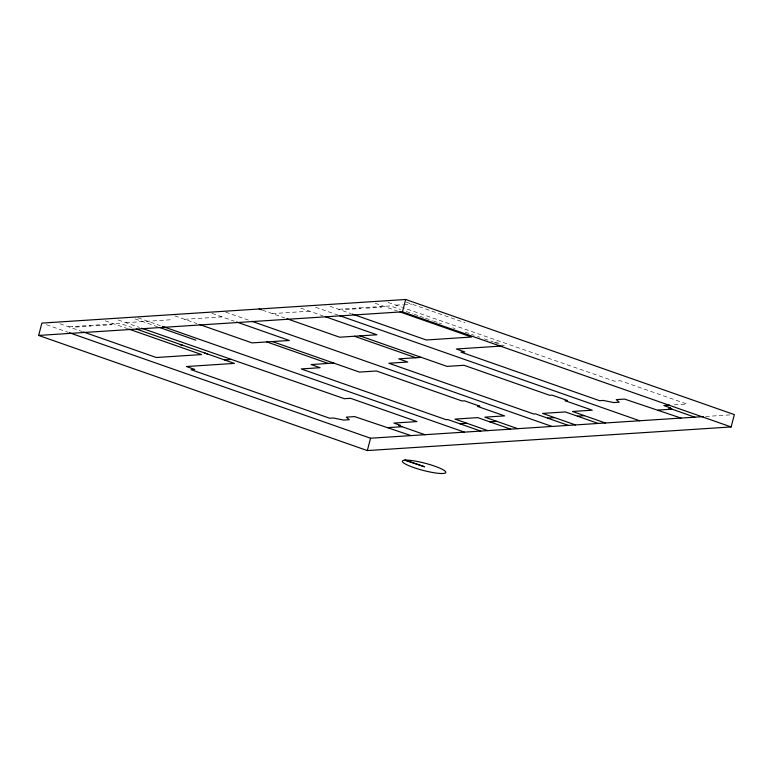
<?xml version="1.0" encoding="UTF-8"?>
<svg xmlns="http://www.w3.org/2000/svg" width="773" height="773" viewBox="0 0 773 773"><rect width="100%" height="100%" fill="white"/><g stroke="black" fill="none" stroke-linecap="round" stroke-linejoin="round"><path stroke-width="0.58" stroke-dasharray="3.87 2.9" d="M125.854 322.679L171.451 319.713M395.805 305.142L402.665 304.697M403.806 304.62L411.816 304.108M68.71 326.824L120.414 323.462L131.768 327.443M184.641 319.297L221.938 316.872M272.26 313.606L309.548 311.181M338.661 309.287L390.365 305.934L400.578 309.509M494.372 342.362L500.856 341.937M674.22 404.868L686.926 404.037L620.477 380.76L614.332 381.157L402.578 307.519M705.623 416.473L730.756 414.84M406.318 302.175L464.979 322.728M388.104 302.446L401.448 307.123M406.26 311.5L413.062 313.886M414.202 314.282L418.744 315.867M419.874 316.263L424.416 317.858M425.556 318.254L432.358 320.64M433.498 321.037L438.04 322.631M439.17 323.027L441.441 323.819M452.746 327.781L455.007 328.573M465.143 332.129L474.158 335.279M477.511 336.458L479.762 337.241M484.256 338.816L493.251 341.966M495.483 342.748L504.392 345.869M375.176 303.277L397.593 311.132M380.239 306.591L381.91 307.171L364.817 308.282L363.146 307.702M359.445 307.934L361.117 308.524L344.024 309.635L342.352 309.045M329.887 306.224L351.174 313.674M315.51 307.219L338.255 315.191M300.784 308.108L323.027 315.896M262.405 310.147L284.619 317.925M225.619 312.118L248.365 320.08M212.073 313.413L234.287 321.201M174.785 315.838L196.999 323.616M137.923 317.78L160.349 325.636M135.024 318.882L157.431 326.737M118.153 319.983L139.411 327.423M105.225 320.814L127.642 328.67M110.297 324.119L111.959 324.708L94.866 325.82L93.195 325.23M89.504 325.472L91.175 326.061L74.073 327.172L72.411 326.583M59.946 323.752L82.363 331.607M46.409 324.699L68.024 332.274"/><path stroke-width="1.16" d="M38.65 335.443L41.868 323.104L405.67 299.48L734.35 414.608L731.132 426.947L367.33 450.572L38.65 335.443L402.453 311.819L731.132 426.947M402.453 311.819L405.67 299.48M367.33 450.572L370.547 438.233L703.227 416.628M180.573 344.536L179.983 344.574L182.805 345.318M205.338 353.213L204.748 353.251L207.57 353.995M224.421 359.899L230.905 359.474M502.073 346.024L456.379 348.99L464.728 351.918L461.027 352.15L599.616 400.694L603.307 400.453L613.685 402.559L619.231 402.192L616.245 399.622L624.565 399.081L680.984 418.077M333.743 363.078L311.094 364.547L320.109 367.706L301.209 368.934L446.089 419.681L447.857 419.565L480.729 431.083M421.353 357.387L398.704 358.856L407.729 362.015L388.819 363.242L533.708 413.99L535.476 413.874L568.339 425.392M669.602 405.168L663.823 405.535L670.51 407.883L668.655 407.999L694.85 417.169M388.191 427.604L402.047 426.706M658.142 410.067L671.998 409.168M459.877 423.778L466.989 423.314M489.763 421.836L496.875 421.372M547.497 418.087L554.608 417.623M577.383 416.145L584.494 415.681M399.863 311.925L471.559 337.038L426.281 339.985L352.314 314.07M339.386 315.587L639.638 420.763M325.278 316.688L376.934 334.777L339.637 337.202L286.86 318.718M359.967 335.888L447.074 366.392L464.032 365.291L549.7 395.293L552.125 395.138L567.459 400.511L565.034 400.665L592.215 410.192L572.474 411.478L605.336 422.986M354.449 336.245L415.835 357.744M598.225 423.449L565.353 411.932L542.588 413.41L575.46 424.928M259.119 308.997L261.303 309.76M251.776 321.278L552.019 426.454M236.538 321.983L289.315 340.468L252.027 342.893L199.241 324.409M272.357 341.569L359.455 372.084L376.412 370.982L462.08 400.984L464.505 400.829L479.84 406.202L477.414 406.356L504.595 415.884L484.855 417.169L517.726 428.677M266.83 341.937L328.225 363.436M510.605 429.141L477.743 417.623L454.968 419.101L487.84 430.619M162.63 326.438L464.399 432.136M159.692 327.53L195.888 340.207M141.672 328.216L344.381 398.694L350.527 398.298L416.985 421.575L393.882 423.073L400.559 425.411L398.713 425.536L424.899 434.706M136.309 329.027L234.441 363.407L186.428 366.528L194.777 369.446L191.086 369.687L329.665 418.232L333.366 417.99L343.743 420.087L349.28 419.729L346.304 417.149L354.614 416.608L411.043 435.605M128.782 329.066L201.618 354.575L156.339 357.513L83.503 332.004M69.155 332.67L370.547 438.233M405.651 460.138L424.619 466.786L404.598 460.215M405.062 460.157L403.844 460.302A22.465 3.71 14.6 0 0 425.44 470.979A22.465 3.71 14.6 0 0 443.209 469.829A22.465 3.71 14.6 0 0 406.598 460.119L405.062 460.157"/></g></svg>
